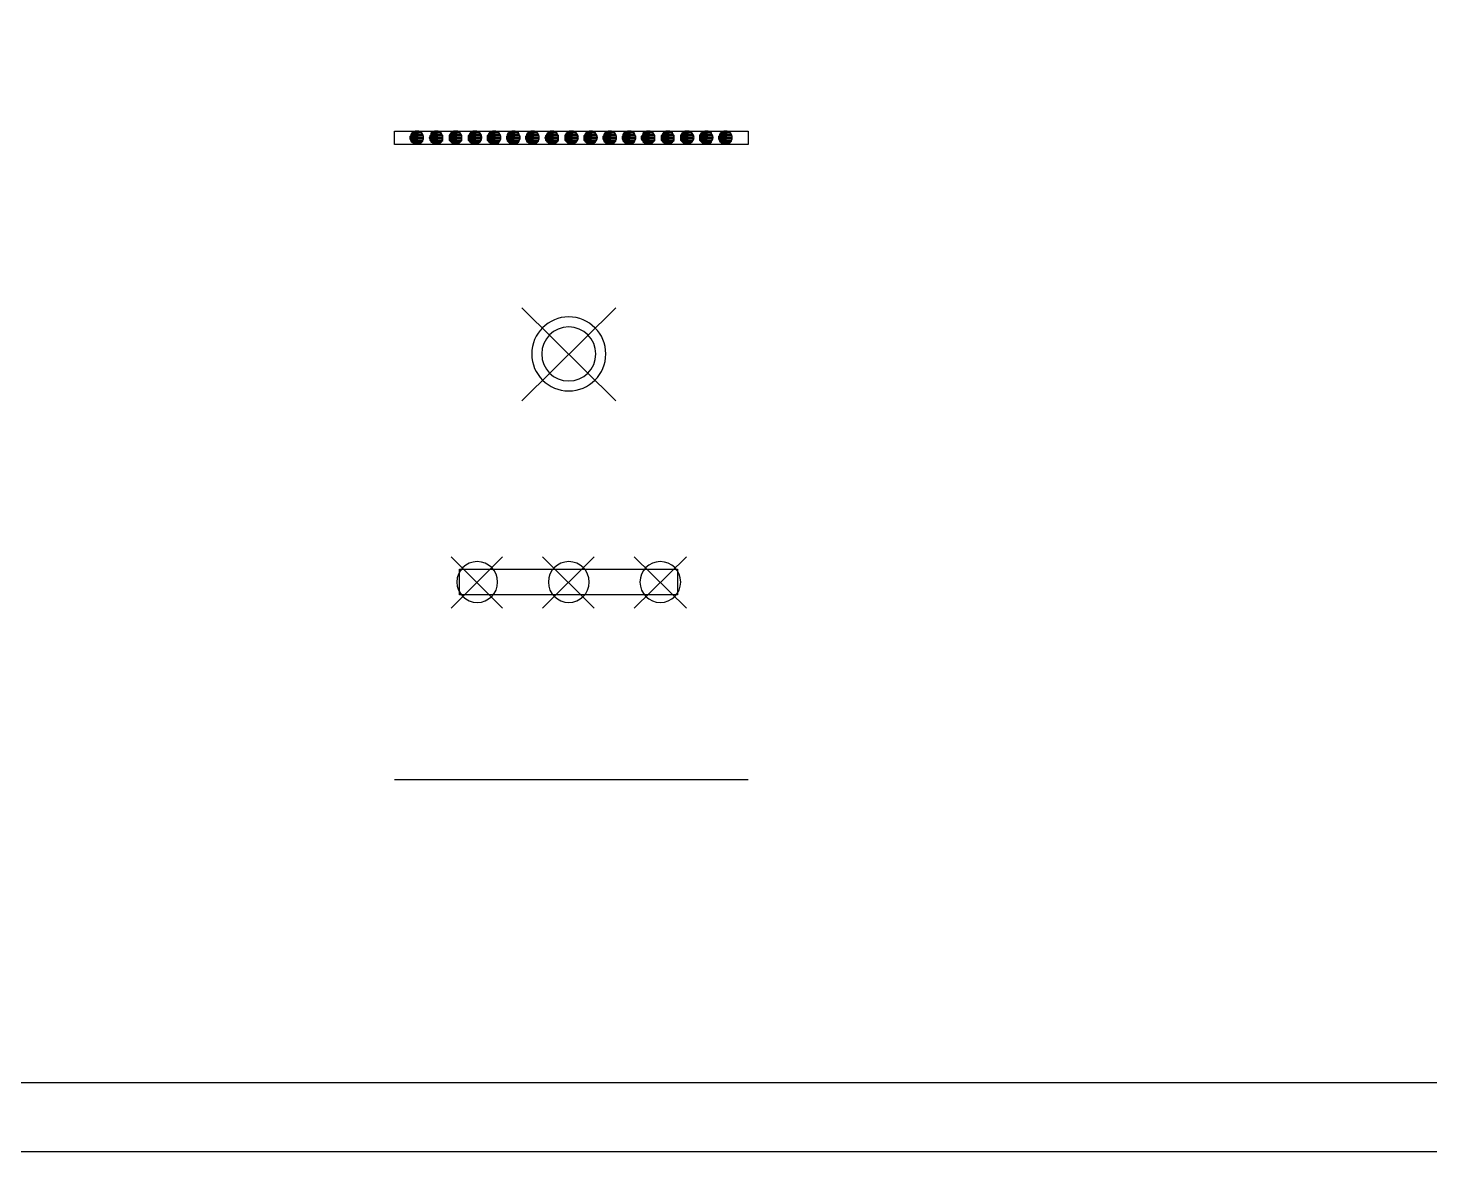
# Model space of a CAD drawing. Extents: x -3 to 1587, y 0 to 1122.
# Drawn here: x 266.7 to 536.2, y 0 to 216 of the extents above; entities that cross this region are included whole.
import ezdxf

# ---------------------------------------------------------------- set-up
doc = ezdxf.new("R2010")
doc.units = 0
doc.layers.add('Page_1', color=7, linetype='CONTINUOUS')

msp = doc.modelspace()

# ---------------------------------------------------------------- linework, layer by layer
at = {"layer": 'Page_1', "color": 7}
for points in [[(0, 1122.2367), (1587.2, 1122.2367), (1587.2, -0.0033), (0, -0.0033)], [(55.36, 1108.9567), (1573.92, 1108.9567), (1573.92, 13.2767), (55.36, 13.2767)], [(337.12, 196.1567), (405.12, 196.1567), (405.12, 193.5967), (337.12, 193.5967)], [(349.6, 111.9967), (391.52, 111.9967), (391.52, 107.0367), (349.6, 107.0367)]]:
    msp.add_lwpolyline(points, close=True, dxfattribs=at)
at = {"layer": 'Page_1', "color": 2}
for points in [[(340.32, 195.3567), (342.72, 195.1967), (340.16, 195.1967)], [(342.72, 195.1967), (340.16, 195.1967), (342.72, 194.8767)], [(340.16, 195.1967), (342.72, 194.8767), (340.16, 194.8767)], [(342.72, 194.8767), (340.16, 194.8767), (342.72, 194.7167)], [(340.16, 194.8767), (342.72, 194.7167), (340.16, 194.7167)], [(342.72, 194.7167), (340.16, 194.7167), (342.56, 194.3967)], [(340.16, 194.7167), (342.56, 194.3967), (340.32, 194.3967)], [(340.48, 195.8367), (342.56, 195.5167), (340.32, 195.5167)], [(342.56, 195.5167), (340.32, 195.5167), (342.56, 195.3567)], [(340.32, 195.5167), (342.56, 195.3567), (340.32, 195.3567)], [(342.56, 195.3567), (340.32, 195.3567), (342.72, 195.1967)], [(342.56, 194.3967), (340.32, 194.3967), (342.56, 194.2367)], [(340.32, 194.3967), (342.56, 194.2367), (340.32, 194.2367)], [(342.56, 194.2367), (340.32, 194.2367), (342.4, 194.0767)], [(340.32, 194.2367), (342.4, 194.0767), (340.48, 194.0767)], [(340.64, 195.9967), (342.4, 195.8367), (340.48, 195.8367)], [(342.4, 195.8367), (340.48, 195.8367), (342.56, 195.5167)], [(340.96, 195.9967), (342.24, 195.9967), (340.64, 195.9967)], [(342.24, 195.9967), (340.64, 195.9967), (342.4, 195.8367)], [(341.12, 196.1567), (342.08, 195.9967), (340.96, 195.9967)], [(342.08, 195.9967), (340.96, 195.9967), (342.24, 195.9967)], [(341.28, 196.1567), (341.76, 196.1567), (341.12, 196.1567)], [(341.76, 196.1567), (341.12, 196.1567), (342.08, 195.9967)], [(341.6, 196.1567), (341.28, 196.1567), (341.76, 196.1567)], [(344, 195.1967), (346.4, 194.8767), (343.84, 194.8767)], [(346.4, 194.8767), (343.84, 194.8767), (346.4, 194.7167)], [(343.84, 194.8767), (346.4, 194.7167), (344, 194.7167)], [(344.16, 195.5167), (346.4, 195.3567), (344, 195.3567)], [(346.4, 195.3567), (344, 195.3567), (346.4, 195.1967)], [(344, 195.3567), (346.4, 195.1967), (344, 195.1967)], [(346.4, 195.1967), (344, 195.1967), (346.4, 194.8767)], [(346.4, 194.7167), (344, 194.7167), (346.4, 194.3967)], [(344, 194.7167), (346.4, 194.3967), (344, 194.3967)], [(346.4, 194.3967), (344, 194.3967), (346.24, 194.2367)], [(344, 194.3967), (346.24, 194.2367), (344.16, 194.2367)], [(344.48, 195.9967), (346.08, 195.8367), (344.16, 195.8367)], [(346.08, 195.8367), (344.16, 195.8367), (346.24, 195.5167)], [(344.16, 195.8367), (346.24, 195.5167), (344.16, 195.5167)], [(346.24, 195.5167), (344.16, 195.5167), (346.4, 195.3567)], [(346.24, 194.2367), (344.16, 194.2367), (346.08, 194.0767)], [(344.16, 194.2367), (346.08, 194.0767), (344.16, 194.0767)], [(344.64, 195.9967), (345.92, 195.9967), (344.48, 195.9967)], [(345.92, 195.9967), (344.48, 195.9967), (346.08, 195.8367)], [(344.8, 196.1567), (345.76, 195.9967), (344.64, 195.9967)], [(345.76, 195.9967), (344.64, 195.9967), (345.92, 195.9967)], [(345.12, 196.1567), (345.44, 196.1567), (344.8, 196.1567)], [(345.44, 196.1567), (344.8, 196.1567), (345.76, 195.9967)], [(345.28, 196.1567), (345.12, 196.1567), (345.44, 196.1567)], [(347.84, 195.5167), (350.08, 195.3567), (347.68, 195.3567)], [(350.08, 195.3567), (347.68, 195.3567), (350.08, 195.1967)], [(347.68, 195.3567), (350.08, 195.1967), (347.68, 195.1967)], [(350.08, 195.1967), (347.68, 195.1967), (350.08, 194.8767)], [(347.68, 195.1967), (350.08, 194.8767), (347.68, 194.8767)], [(350.08, 194.8767), (347.68, 194.8767), (350.08, 194.7167)], [(347.68, 194.8767), (350.08, 194.7167), (347.68, 194.7167)], [(350.08, 194.7167), (347.68, 194.7167), (350.08, 194.3967)], [(347.68, 194.7167), (350.08, 194.3967), (347.68, 194.3967)], [(350.08, 194.3967), (347.68, 194.3967), (349.92, 194.2367)], [(347.68, 194.3967), (349.92, 194.2367), (347.84, 194.2367)], [(348, 195.8367), (349.92, 195.5167), (347.84, 195.5167)], [(349.92, 195.5167), (347.84, 195.5167), (350.08, 195.3567)], [(349.92, 194.2367), (347.84, 194.2367), (349.76, 194.0767)], [(347.84, 194.2367), (349.76, 194.0767), (348, 194.0767)], [(348.16, 195.9967), (349.76, 195.8367), (348, 195.8367)], [(349.76, 195.8367), (348, 195.8367), (349.92, 195.5167)], [(348.32, 195.9967), (349.6, 195.9967), (348.16, 195.9967)], [(349.6, 195.9967), (348.16, 195.9967), (349.76, 195.8367)], [(348.48, 196.1567), (349.44, 195.9967), (348.32, 195.9967)], [(349.44, 195.9967), (348.32, 195.9967), (349.6, 195.9967)], [(348.8, 196.1567), (349.28, 196.1567), (348.48, 196.1567)], [(349.28, 196.1567), (348.48, 196.1567), (349.44, 195.9967)], [(348.96, 196.1567), (348.8, 196.1567), (349.28, 196.1567)], [(351.52, 195.5167), (353.76, 195.3567), (351.36, 195.3567)], [(353.76, 195.3567), (351.36, 195.3567), (353.76, 195.1967)], [(351.36, 195.3567), (353.76, 195.1967), (351.36, 195.1967)], [(353.76, 195.1967), (351.36, 195.1967), (353.76, 194.8767)], [(351.36, 195.1967), (353.76, 194.8767), (351.36, 194.8767)], [(353.76, 194.8767), (351.36, 194.8767), (353.76, 194.7167)], [(351.36, 194.8767), (353.76, 194.7167), (351.36, 194.7167)], [(353.76, 194.7167), (351.36, 194.7167), (353.76, 194.3967)], [(351.36, 194.7167), (353.76, 194.3967), (351.36, 194.3967)], [(353.76, 194.3967), (351.36, 194.3967), (353.6, 194.2367)], [(351.36, 194.3967), (353.6, 194.2367), (351.52, 194.2367)], [(351.68, 195.8367), (353.6, 195.5167), (351.52, 195.5167)], [(353.6, 195.5167), (351.52, 195.5167), (353.76, 195.3567)], [(353.6, 194.2367), (351.52, 194.2367), (353.44, 194.0767)], [(351.52, 194.2367), (353.44, 194.0767), (351.68, 194.0767)], [(351.84, 195.9967), (353.44, 195.8367), (351.68, 195.8367)], [(353.44, 195.8367), (351.68, 195.8367), (353.6, 195.5167)], [(352, 195.9967), (353.28, 195.9967), (351.84, 195.9967)], [(353.28, 195.9967), (351.84, 195.9967), (353.44, 195.8367)], [(352.16, 196.1567), (353.12, 195.9967), (352, 195.9967)], [(353.12, 195.9967), (352, 195.9967), (353.28, 195.9967)], [(352.48, 196.1567), (352.96, 196.1567), (352.16, 196.1567)], [(352.96, 196.1567), (352.16, 196.1567), (353.12, 195.9967)], [(352.64, 196.1567), (352.48, 196.1567), (352.96, 196.1567)], [(355.2, 195.5167), (357.44, 195.3567), (355.04, 195.3567)], [(357.44, 195.3567), (355.04, 195.3567), (357.6, 195.1967)], [(355.04, 195.3567), (357.6, 195.1967), (355.04, 195.1967)], [(357.6, 195.1967), (355.04, 195.1967), (357.6, 194.8767)], [(355.04, 195.1967), (357.6, 194.8767), (355.04, 194.8767)], [(357.6, 194.8767), (355.04, 194.8767), (357.6, 194.7167)], [(355.04, 194.8767), (357.6, 194.7167), (355.04, 194.7167)], [(357.6, 194.7167), (355.04, 194.7167), (357.44, 194.3967)], [(355.04, 194.7167), (357.44, 194.3967), (355.04, 194.3967)], [(357.44, 194.3967), (355.04, 194.3967), (357.28, 194.2367)], [(355.04, 194.3967), (357.28, 194.2367), (355.2, 194.2367)], [(355.36, 195.8367), (357.28, 195.5167), (355.2, 195.5167)], [(357.28, 195.5167), (355.2, 195.5167), (357.44, 195.3567)], [(357.28, 194.2367), (355.2, 194.2367), (357.28, 194.0767)], [(355.2, 194.2367), (357.28, 194.0767), (355.36, 194.0767)], [(355.52, 195.9967), (357.28, 195.8367), (355.36, 195.8367)], [(357.28, 195.8367), (355.36, 195.8367), (357.28, 195.5167)], [(355.68, 195.9967), (357.12, 195.9967), (355.52, 195.9967)], [(357.12, 195.9967), (355.52, 195.9967), (357.28, 195.8367)], [(356, 196.1567), (356.8, 195.9967), (355.68, 195.9967)], [(356.8, 195.9967), (355.68, 195.9967), (357.12, 195.9967)], [(356.16, 196.1567), (356.64, 196.1567), (356, 196.1567)], [(356.64, 196.1567), (356, 196.1567), (356.8, 195.9967)], [(356.48, 196.1567), (356.16, 196.1567), (356.64, 196.1567)], [(358.88, 195.3567), (361.28, 195.1967), (358.72, 195.1967)], [(361.28, 195.1967), (358.72, 195.1967), (361.28, 194.8767)], [(358.72, 195.1967), (361.28, 194.8767), (358.72, 194.8767)], [(361.28, 194.8767), (358.72, 194.8767), (361.28, 194.7167)], [(358.72, 194.8767), (361.28, 194.7167), (358.72, 194.7167)], [(361.28, 194.7167), (358.72, 194.7167), (361.12, 194.3967)], [(358.72, 194.7167), (361.12, 194.3967), (358.88, 194.3967)], [(359.04, 195.8367), (361.12, 195.5167), (358.88, 195.5167)], [(361.12, 195.5167), (358.88, 195.5167), (361.12, 195.3567)], [(358.88, 195.5167), (361.12, 195.3567), (358.88, 195.3567)], [(361.12, 195.3567), (358.88, 195.3567), (361.28, 195.1967)], [(361.12, 194.3967), (358.88, 194.3967), (361.12, 194.2367)], [(358.88, 194.3967), (361.12, 194.2367), (358.88, 194.2367)], [(361.12, 194.2367), (358.88, 194.2367), (360.96, 194.0767)], [(358.88, 194.2367), (360.96, 194.0767), (359.04, 194.0767)], [(359.2, 195.9967), (360.96, 195.8367), (359.04, 195.8367)], [(360.96, 195.8367), (359.04, 195.8367), (361.12, 195.5167)], [(359.36, 195.9967), (360.8, 195.9967), (359.2, 195.9967)], [(360.8, 195.9967), (359.2, 195.9967), (360.96, 195.8367)], [(359.68, 196.1567), (360.48, 195.9967), (359.36, 195.9967)], [(360.48, 195.9967), (359.36, 195.9967), (360.8, 195.9967)], [(359.84, 196.1567), (360.32, 196.1567), (359.68, 196.1567)], [(360.32, 196.1567), (359.68, 196.1567), (360.48, 195.9967)], [(360.16, 196.1567), (359.84, 196.1567), (360.32, 196.1567)], [(362.56, 195.3567), (364.96, 195.1967), (362.4, 195.1967)], [(364.96, 195.1967), (362.4, 195.1967), (364.96, 194.8767)], [(362.4, 195.1967), (364.96, 194.8767), (362.4, 194.8767)], [(364.96, 194.8767), (362.4, 194.8767), (364.96, 194.7167)], [(362.4, 194.8767), (364.96, 194.7167), (362.4, 194.7167)], [(364.96, 194.7167), (362.4, 194.7167), (364.8, 194.3967)], [(362.4, 194.7167), (364.8, 194.3967), (362.56, 194.3967)], [(362.72, 195.8367), (364.8, 195.5167), (362.56, 195.5167)], [(364.8, 195.5167), (362.56, 195.5167), (364.8, 195.3567)], [(362.56, 195.5167), (364.8, 195.3567), (362.56, 195.3567)], [(364.8, 195.3567), (362.56, 195.3567), (364.96, 195.1967)], [(364.8, 194.3967), (362.56, 194.3967), (364.8, 194.2367)], [(362.56, 194.3967), (364.8, 194.2367), (362.56, 194.2367)], [(364.8, 194.2367), (362.56, 194.2367), (364.64, 194.0767)], [(362.56, 194.2367), (364.64, 194.0767), (362.72, 194.0767)], [(362.88, 195.9967), (364.64, 195.8367), (362.72, 195.8367)], [(364.64, 195.8367), (362.72, 195.8367), (364.8, 195.5167)], [(363.2, 195.9967), (364.48, 195.9967), (362.88, 195.9967)], [(364.48, 195.9967), (362.88, 195.9967), (364.64, 195.8367)], [(363.36, 196.1567), (364.32, 195.9967), (363.2, 195.9967)], [(364.32, 195.9967), (363.2, 195.9967), (364.48, 195.9967)], [(363.52, 196.1567), (364, 196.1567), (363.36, 196.1567)], [(364, 196.1567), (363.36, 196.1567), (364.32, 195.9967)], [(363.84, 196.1567), (363.52, 196.1567), (364, 196.1567)], [(366.24, 195.1967), (368.64, 194.8767), (366.08, 194.8767)], [(368.64, 194.8767), (366.08, 194.8767), (368.64, 194.7167)], [(366.08, 194.8767), (368.64, 194.7167), (366.24, 194.7167)], [(366.4, 195.5167), (368.64, 195.3567), (366.24, 195.3567)], [(368.64, 195.3567), (366.24, 195.3567), (368.64, 195.1967)], [(366.24, 195.3567), (368.64, 195.1967), (366.24, 195.1967)], [(368.64, 195.1967), (366.24, 195.1967), (368.64, 194.8767)], [(368.64, 194.7167), (366.24, 194.7167), (368.64, 194.3967)], [(366.24, 194.7167), (368.64, 194.3967), (366.24, 194.3967)], [(368.64, 194.3967), (366.24, 194.3967), (368.48, 194.2367)], [(366.24, 194.3967), (368.48, 194.2367), (366.4, 194.2367)], [(366.56, 195.8367), (368.48, 195.5167), (366.4, 195.5167)], [(368.48, 195.5167), (366.4, 195.5167), (368.64, 195.3567)], [(368.48, 194.2367), (366.4, 194.2367), (368.32, 194.0767)], [(366.4, 194.2367), (368.32, 194.0767), (366.56, 194.0767)], [(366.72, 195.9967), (368.32, 195.8367), (366.56, 195.8367)], [(368.32, 195.8367), (366.56, 195.8367), (368.48, 195.5167)], [(366.88, 195.9967), (368.16, 195.9967), (366.72, 195.9967)], [(368.16, 195.9967), (366.72, 195.9967), (368.32, 195.8367)], [(367.04, 196.1567), (368, 195.9967), (366.88, 195.9967)], [(368, 195.9967), (366.88, 195.9967), (368.16, 195.9967)], [(367.36, 196.1567), (367.68, 196.1567), (367.04, 196.1567)], [(367.68, 196.1567), (367.04, 196.1567), (368, 195.9967)], [(367.52, 196.1567), (367.36, 196.1567), (367.68, 196.1567)], [(370.08, 195.5167), (372.32, 195.3567), (369.92, 195.3567)], [(372.32, 195.3567), (369.92, 195.3567), (372.32, 195.1967)], [(369.92, 195.3567), (372.32, 195.1967), (369.92, 195.1967)], [(372.32, 195.1967), (369.92, 195.1967), (372.32, 194.8767)], [(369.92, 195.1967), (372.32, 194.8767), (369.92, 194.8767)], [(372.32, 194.8767), (369.92, 194.8767), (372.32, 194.7167)], [(369.92, 194.8767), (372.32, 194.7167), (369.92, 194.7167)], [(372.32, 194.7167), (369.92, 194.7167), (372.32, 194.3967)], [(369.92, 194.7167), (372.32, 194.3967), (369.92, 194.3967)], [(372.32, 194.3967), (369.92, 194.3967), (372.16, 194.2367)], [(369.92, 194.3967), (372.16, 194.2367), (370.08, 194.2367)], [(370.24, 195.8367), (372.16, 195.5167), (370.08, 195.5167)], [(372.16, 195.5167), (370.08, 195.5167), (372.32, 195.3567)], [(372.16, 194.2367), (370.08, 194.2367), (372, 194.0767)], [(370.08, 194.2367), (372, 194.0767), (370.24, 194.0767)], [(370.4, 195.9967), (372, 195.8367), (370.24, 195.8367)], [(372, 195.8367), (370.24, 195.8367), (372.16, 195.5167)], [(370.56, 195.9967), (371.84, 195.9967), (370.4, 195.9967)], [(371.84, 195.9967), (370.4, 195.9967), (372, 195.8367)], [(370.72, 196.1567), (371.68, 195.9967), (370.56, 195.9967)], [(371.68, 195.9967), (370.56, 195.9967), (371.84, 195.9967)], [(371.04, 196.1567), (371.52, 196.1567), (370.72, 196.1567)], [(371.52, 196.1567), (370.72, 196.1567), (371.68, 195.9967)], [(371.2, 196.1567), (371.04, 196.1567), (371.52, 196.1567)], [(373.76, 195.5167), (376, 195.3567), (373.6, 195.3567)], [(376, 195.3567), (373.6, 195.3567), (376, 195.1967)], [(373.6, 195.3567), (376, 195.1967), (373.6, 195.1967)], [(376, 195.1967), (373.6, 195.1967), (376.16, 194.8767)], [(373.6, 195.1967), (376.16, 194.8767), (373.6, 194.8767)], [(376.16, 194.8767), (373.6, 194.8767), (376, 194.7167)], [(373.6, 194.8767), (376, 194.7167), (373.6, 194.7167)], [(376, 194.7167), (373.6, 194.7167), (376, 194.3967)], [(373.6, 194.7167), (376, 194.3967), (373.6, 194.3967)], [(376, 194.3967), (373.6, 194.3967), (375.84, 194.2367)], [(373.6, 194.3967), (375.84, 194.2367), (373.76, 194.2367)], [(373.92, 195.8367), (375.84, 195.5167), (373.76, 195.5167)], [(375.84, 195.5167), (373.76, 195.5167), (376, 195.3567)], [(375.84, 194.2367), (373.76, 194.2367), (375.68, 194.0767)], [(373.76, 194.2367), (375.68, 194.0767), (373.92, 194.0767)], [(374.08, 195.9967), (375.68, 195.8367), (373.92, 195.8367)], [(375.68, 195.8367), (373.92, 195.8367), (375.84, 195.5167)], [(374.24, 195.9967), (375.52, 195.9967), (374.08, 195.9967)], [(375.52, 195.9967), (374.08, 195.9967), (375.68, 195.8367)], [(374.56, 196.1567), (375.36, 195.9967), (374.24, 195.9967)], [(375.36, 195.9967), (374.24, 195.9967), (375.52, 195.9967)], [(374.72, 196.1567), (375.2, 196.1567), (374.56, 196.1567)], [(375.2, 196.1567), (374.56, 196.1567), (375.36, 195.9967)], [(374.88, 196.1567), (374.72, 196.1567), (375.2, 196.1567)], [(377.44, 195.3567), (379.84, 195.1967), (377.28, 195.1967)], [(379.84, 195.1967), (377.28, 195.1967), (379.84, 194.8767)], [(377.28, 195.1967), (379.84, 194.8767), (377.28, 194.8767)], [(379.84, 194.8767), (377.28, 194.8767), (379.84, 194.7167)], [(377.28, 194.8767), (379.84, 194.7167), (377.28, 194.7167)], [(379.84, 194.7167), (377.28, 194.7167), (379.68, 194.3967)], [(377.28, 194.7167), (379.68, 194.3967), (377.44, 194.3967)], [(377.6, 195.8367), (379.68, 195.5167), (377.44, 195.5167)], [(379.68, 195.5167), (377.44, 195.5167), (379.68, 195.3567)], [(377.44, 195.5167), (379.68, 195.3567), (377.44, 195.3567)], [(379.68, 195.3567), (377.44, 195.3567), (379.84, 195.1967)], [(379.68, 194.3967), (377.44, 194.3967), (379.68, 194.2367)], [(377.44, 194.3967), (379.68, 194.2367), (377.44, 194.2367)], [(379.68, 194.2367), (377.44, 194.2367), (379.52, 194.0767)], [(377.44, 194.2367), (379.52, 194.0767), (377.6, 194.0767)], [(377.76, 195.9967), (379.52, 195.8367), (377.6, 195.8367)], [(379.52, 195.8367), (377.6, 195.8367), (379.68, 195.5167)], [(377.92, 195.9967), (379.36, 195.9967), (377.76, 195.9967)], [(379.36, 195.9967), (377.76, 195.9967), (379.52, 195.8367)], [(378.24, 196.1567), (379.04, 195.9967), (377.92, 195.9967)], [(379.04, 195.9967), (377.92, 195.9967), (379.36, 195.9967)], [(378.4, 196.1567), (378.88, 196.1567), (378.24, 196.1567)], [(378.88, 196.1567), (378.24, 196.1567), (379.04, 195.9967)], [(378.72, 196.1567), (378.4, 196.1567), (378.88, 196.1567)], [(381.12, 195.3567), (383.52, 195.1967), (380.96, 195.1967)], [(383.52, 195.1967), (380.96, 195.1967), (383.52, 194.8767)], [(380.96, 195.1967), (383.52, 194.8767), (380.96, 194.8767)], [(383.52, 194.8767), (380.96, 194.8767), (383.52, 194.7167)], [(380.96, 194.8767), (383.52, 194.7167), (380.96, 194.7167)], [(383.52, 194.7167), (380.96, 194.7167), (383.36, 194.3967)], [(380.96, 194.7167), (383.36, 194.3967), (381.12, 194.3967)], [(381.28, 195.8367), (383.36, 195.5167), (381.12, 195.5167)], [(383.36, 195.5167), (381.12, 195.5167), (383.36, 195.3567)], [(381.12, 195.5167), (383.36, 195.3567), (381.12, 195.3567)], [(383.36, 195.3567), (381.12, 195.3567), (383.52, 195.1967)], [(383.36, 194.3967), (381.12, 194.3967), (383.36, 194.2367)], [(381.12, 194.3967), (383.36, 194.2367), (381.12, 194.2367)], [(383.36, 194.2367), (381.12, 194.2367), (383.2, 194.0767)], [(381.12, 194.2367), (383.2, 194.0767), (381.28, 194.0767)], [(381.44, 195.9967), (383.2, 195.8367), (381.28, 195.8367)], [(383.2, 195.8367), (381.28, 195.8367), (383.36, 195.5167)], [(381.76, 195.9967), (383.04, 195.9967), (381.44, 195.9967)], [(383.04, 195.9967), (381.44, 195.9967), (383.2, 195.8367)], [(381.92, 196.1567), (382.88, 195.9967), (381.76, 195.9967)], [(382.88, 195.9967), (381.76, 195.9967), (383.04, 195.9967)], [(382.08, 196.1567), (382.56, 196.1567), (381.92, 196.1567)], [(382.56, 196.1567), (381.92, 196.1567), (382.88, 195.9967)], [(382.4, 196.1567), (382.08, 196.1567), (382.56, 196.1567)], [(384.8, 195.3567), (387.2, 195.1967), (384.64, 195.1967)], [(387.2, 195.1967), (384.64, 195.1967), (387.2, 194.8767)], [(384.64, 195.1967), (387.2, 194.8767), (384.64, 194.8767)], [(387.2, 194.8767), (384.64, 194.8767), (387.2, 194.7167)], [(384.64, 194.8767), (387.2, 194.7167), (384.64, 194.7167)], [(387.2, 194.7167), (384.64, 194.7167), (387.2, 194.3967)], [(384.64, 194.7167), (387.2, 194.3967), (384.8, 194.3967)], [(384.96, 195.5167), (387.2, 195.3567), (384.8, 195.3567)], [(387.2, 195.3567), (384.8, 195.3567), (387.2, 195.1967)], [(387.2, 194.3967), (384.8, 194.3967), (387.04, 194.2367)], [(384.8, 194.3967), (387.04, 194.2367), (384.96, 194.2367)], [(385.12, 195.9967), (386.88, 195.8367), (384.96, 195.8367)], [(386.88, 195.8367), (384.96, 195.8367), (387.04, 195.5167)], [(384.96, 195.8367), (387.04, 195.5167), (384.96, 195.5167)], [(387.04, 195.5167), (384.96, 195.5167), (387.2, 195.3567)], [(387.04, 194.2367), (384.96, 194.2367), (386.88, 194.0767)], [(384.96, 194.2367), (386.88, 194.0767), (384.96, 194.0767)], [(385.44, 195.9967), (386.72, 195.9967), (385.12, 195.9967)], [(386.72, 195.9967), (385.12, 195.9967), (386.88, 195.8367)], [(385.6, 196.1567), (386.56, 195.9967), (385.44, 195.9967)], [(386.56, 195.9967), (385.44, 195.9967), (386.72, 195.9967)], [(385.92, 196.1567), (386.24, 196.1567), (385.6, 196.1567)], [(386.24, 196.1567), (385.6, 196.1567), (386.56, 195.9967)], [(386.08, 196.1567), (385.92, 196.1567), (386.24, 196.1567)], [(388.64, 195.5167), (390.88, 195.3567), (388.48, 195.3567)], [(390.88, 195.3567), (388.48, 195.3567), (390.88, 195.1967)], [(388.48, 195.3567), (390.88, 195.1967), (388.48, 195.1967)], [(390.88, 195.1967), (388.48, 195.1967), (390.88, 194.8767)], [(388.48, 195.1967), (390.88, 194.8767), (388.48, 194.8767)], [(390.88, 194.8767), (388.48, 194.8767), (390.88, 194.7167)], [(388.48, 194.8767), (390.88, 194.7167), (388.48, 194.7167)], [(390.88, 194.7167), (388.48, 194.7167), (390.88, 194.3967)], [(388.48, 194.7167), (390.88, 194.3967), (388.48, 194.3967)], [(390.88, 194.3967), (388.48, 194.3967), (390.72, 194.2367)], [(388.48, 194.3967), (390.72, 194.2367), (388.64, 194.2367)], [(388.8, 195.8367), (390.72, 195.5167), (388.64, 195.5167)], [(390.72, 195.5167), (388.64, 195.5167), (390.88, 195.3567)], [(390.72, 194.2367), (388.64, 194.2367), (390.56, 194.0767)], [(388.64, 194.2367), (390.56, 194.0767), (388.8, 194.0767)], [(388.96, 195.9967), (390.56, 195.8367), (388.8, 195.8367)], [(390.56, 195.8367), (388.8, 195.8367), (390.72, 195.5167)], [(389.12, 195.9967), (390.4, 195.9967), (388.96, 195.9967)], [(390.4, 195.9967), (388.96, 195.9967), (390.56, 195.8367)], [(389.28, 196.1567), (390.24, 195.9967), (389.12, 195.9967)], [(390.24, 195.9967), (389.12, 195.9967), (390.4, 195.9967)], [(389.6, 196.1567), (390.08, 196.1567), (389.28, 196.1567)], [(390.08, 196.1567), (389.28, 196.1567), (390.24, 195.9967)], [(389.76, 196.1567), (389.6, 196.1567), (390.08, 196.1567)], [(392.32, 195.5167), (394.56, 195.3567), (392.16, 195.3567)], [(394.56, 195.3567), (392.16, 195.3567), (394.56, 195.1967)], [(392.16, 195.3567), (394.56, 195.1967), (392.16, 195.1967)], [(394.56, 195.1967), (392.16, 195.1967), (394.56, 194.8767)], [(392.16, 195.1967), (394.56, 194.8767), (392.16, 194.8767)], [(394.56, 194.8767), (392.16, 194.8767), (394.56, 194.7167)], [(392.16, 194.8767), (394.56, 194.7167), (392.16, 194.7167)], [(394.56, 194.7167), (392.16, 194.7167), (394.56, 194.3967)], [(392.16, 194.7167), (394.56, 194.3967), (392.16, 194.3967)], [(394.56, 194.3967), (392.16, 194.3967), (394.4, 194.2367)], [(392.16, 194.3967), (394.4, 194.2367), (392.32, 194.2367)], [(392.48, 195.8367), (394.4, 195.5167), (392.32, 195.5167)], [(394.4, 195.5167), (392.32, 195.5167), (394.56, 195.3567)], [(394.4, 194.2367), (392.32, 194.2367), (394.24, 194.0767)], [(392.32, 194.2367), (394.24, 194.0767), (392.48, 194.0767)], [(392.64, 195.9967), (394.24, 195.8367), (392.48, 195.8367)], [(394.24, 195.8367), (392.48, 195.8367), (394.4, 195.5167)], [(392.8, 195.9967), (394.08, 195.9967), (392.64, 195.9967)], [(394.08, 195.9967), (392.64, 195.9967), (394.24, 195.8367)], [(392.96, 196.1567), (393.92, 195.9967), (392.8, 195.9967)], [(393.92, 195.9967), (392.8, 195.9967), (394.08, 195.9967)], [(393.28, 196.1567), (393.76, 196.1567), (392.96, 196.1567)], [(393.76, 196.1567), (392.96, 196.1567), (393.92, 195.9967)], [(393.44, 196.1567), (393.28, 196.1567), (393.76, 196.1567)], [(396, 195.5167), (398.24, 195.3567), (395.84, 195.3567)], [(398.24, 195.3567), (395.84, 195.3567), (398.24, 195.1967)], [(395.84, 195.3567), (398.24, 195.1967), (395.84, 195.1967)], [(398.24, 195.1967), (395.84, 195.1967), (398.4, 194.8767)], [(395.84, 195.1967), (398.4, 194.8767), (395.84, 194.8767)], [(398.4, 194.8767), (395.84, 194.8767), (398.24, 194.7167)], [(395.84, 194.8767), (398.24, 194.7167), (395.84, 194.7167)], [(398.24, 194.7167), (395.84, 194.7167), (398.24, 194.3967)], [(395.84, 194.7167), (398.24, 194.3967), (395.84, 194.3967)], [(398.24, 194.3967), (395.84, 194.3967), (398.08, 194.2367)], [(395.84, 194.3967), (398.08, 194.2367), (396, 194.2367)], [(396.16, 195.8367), (398.08, 195.5167), (396, 195.5167)], [(398.08, 195.5167), (396, 195.5167), (398.24, 195.3567)], [(398.08, 194.2367), (396, 194.2367), (398.08, 194.0767)], [(396, 194.2367), (398.08, 194.0767), (396.16, 194.0767)], [(396.32, 195.9967), (398.08, 195.8367), (396.16, 195.8367)], [(398.08, 195.8367), (396.16, 195.8367), (398.08, 195.5167)], [(396.48, 195.9967), (397.92, 195.9967), (396.32, 195.9967)], [(397.92, 195.9967), (396.32, 195.9967), (398.08, 195.8367)], [(396.8, 196.1567), (397.6, 195.9967), (396.48, 195.9967)], [(397.6, 195.9967), (396.48, 195.9967), (397.92, 195.9967)], [(396.96, 196.1567), (397.44, 196.1567), (396.8, 196.1567)], [(397.44, 196.1567), (396.8, 196.1567), (397.6, 195.9967)], [(397.12, 196.1567), (396.96, 196.1567), (397.44, 196.1567)], [(399.68, 195.3567), (402.08, 195.1967), (399.52, 195.1967)], [(402.08, 195.1967), (399.52, 195.1967), (402.08, 194.8767)], [(399.52, 195.1967), (402.08, 194.8767), (399.52, 194.8767)], [(402.08, 194.8767), (399.52, 194.8767), (402.08, 194.7167)], [(399.52, 194.8767), (402.08, 194.7167), (399.52, 194.7167)], [(402.08, 194.7167), (399.52, 194.7167), (401.92, 194.3967)], [(399.52, 194.7167), (401.92, 194.3967), (399.68, 194.3967)], [(399.84, 195.8367), (401.92, 195.5167), (399.68, 195.5167)], [(401.92, 195.5167), (399.68, 195.5167), (401.92, 195.3567)], [(399.68, 195.5167), (401.92, 195.3567), (399.68, 195.3567)], [(401.92, 195.3567), (399.68, 195.3567), (402.08, 195.1967)], [(401.92, 194.3967), (399.68, 194.3967), (401.92, 194.2367)], [(399.68, 194.3967), (401.92, 194.2367), (399.68, 194.2367)], [(401.92, 194.2367), (399.68, 194.2367), (401.76, 194.0767)], [(399.68, 194.2367), (401.76, 194.0767), (399.84, 194.0767)], [(400, 195.9967), (401.76, 195.8367), (399.84, 195.8367)], [(401.76, 195.8367), (399.84, 195.8367), (401.92, 195.5167)], [(400.16, 195.9967), (401.6, 195.9967), (400, 195.9967)], [(401.6, 195.9967), (400, 195.9967), (401.76, 195.8367)], [(400.48, 196.1567), (401.28, 195.9967), (400.16, 195.9967)], [(401.28, 195.9967), (400.16, 195.9967), (401.6, 195.9967)], [(400.64, 196.1567), (401.12, 196.1567), (400.48, 196.1567)], [(401.12, 196.1567), (400.48, 196.1567), (401.28, 195.9967)], [(400.96, 196.1567), (400.64, 196.1567), (401.12, 196.1567)], [(342.4, 194.0767), (340.48, 194.0767), (342.24, 193.9167)], [(340.48, 194.0767), (342.24, 193.9167), (340.64, 193.9167)], [(342.24, 193.9167), (340.64, 193.9167), (342.08, 193.7567)], [(340.64, 193.9167), (342.08, 193.7567), (340.96, 193.7567)], [(342.08, 193.7567), (340.96, 193.7567), (341.76, 193.7567)], [(340.96, 193.7567), (341.76, 193.7567), (341.12, 193.7567)], [(341.76, 193.7567), (341.12, 193.7567), (341.6, 193.7567)], [(341.12, 193.7567), (341.6, 193.7567), (341.28, 193.7567)], [(346.08, 194.0767), (344.16, 194.0767), (345.92, 193.9167)], [(344.16, 194.0767), (345.92, 193.9167), (344.48, 193.9167)], [(345.92, 193.9167), (344.48, 193.9167), (345.76, 193.7567)], [(344.48, 193.9167), (345.76, 193.7567), (344.64, 193.7567)], [(345.76, 193.7567), (344.64, 193.7567), (345.44, 193.7567)], [(344.64, 193.7567), (345.44, 193.7567), (344.8, 193.7567)], [(345.44, 193.7567), (344.8, 193.7567), (345.28, 193.7567)], [(344.8, 193.7567), (345.28, 193.7567), (345.12, 193.7567)], [(349.76, 194.0767), (348, 194.0767), (349.6, 193.9167)], [(348, 194.0767), (349.6, 193.9167), (348.16, 193.9167)], [(349.6, 193.9167), (348.16, 193.9167), (349.44, 193.7567)], [(348.16, 193.9167), (349.44, 193.7567), (348.32, 193.7567)], [(349.44, 193.7567), (348.32, 193.7567), (349.28, 193.7567)], [(348.32, 193.7567), (349.28, 193.7567), (348.48, 193.7567)], [(349.28, 193.7567), (348.48, 193.7567), (348.96, 193.7567)], [(348.48, 193.7567), (348.96, 193.7567), (348.8, 193.7567)], [(353.44, 194.0767), (351.68, 194.0767), (353.28, 193.9167)], [(351.68, 194.0767), (353.28, 193.9167), (351.84, 193.9167)], [(353.28, 193.9167), (351.84, 193.9167), (353.12, 193.7567)], [(351.84, 193.9167), (353.12, 193.7567), (352, 193.7567)], [(353.12, 193.7567), (352, 193.7567), (352.96, 193.7567)], [(352, 193.7567), (352.96, 193.7567), (352.16, 193.7567)], [(352.96, 193.7567), (352.16, 193.7567), (352.64, 193.7567)], [(352.16, 193.7567), (352.64, 193.7567), (352.48, 193.7567)], [(357.28, 194.0767), (355.36, 194.0767), (357.12, 193.9167)], [(355.36, 194.0767), (357.12, 193.9167), (355.52, 193.9167)], [(357.12, 193.9167), (355.52, 193.9167), (356.8, 193.7567)], [(355.52, 193.9167), (356.8, 193.7567), (355.68, 193.7567)], [(356.8, 193.7567), (355.68, 193.7567), (356.64, 193.7567)], [(355.68, 193.7567), (356.64, 193.7567), (356, 193.7567)], [(356.64, 193.7567), (356, 193.7567), (356.48, 193.7567)], [(356, 193.7567), (356.48, 193.7567), (356.16, 193.7567)], [(360.96, 194.0767), (359.04, 194.0767), (360.8, 193.9167)], [(359.04, 194.0767), (360.8, 193.9167), (359.2, 193.9167)], [(360.8, 193.9167), (359.2, 193.9167), (360.48, 193.7567)], [(359.2, 193.9167), (360.48, 193.7567), (359.36, 193.7567)], [(360.48, 193.7567), (359.36, 193.7567), (360.32, 193.7567)], [(359.36, 193.7567), (360.32, 193.7567), (359.68, 193.7567)], [(360.32, 193.7567), (359.68, 193.7567), (360.16, 193.7567)], [(359.68, 193.7567), (360.16, 193.7567), (359.84, 193.7567)], [(364.64, 194.0767), (362.72, 194.0767), (364.48, 193.9167)], [(362.72, 194.0767), (364.48, 193.9167), (362.88, 193.9167)], [(364.48, 193.9167), (362.88, 193.9167), (364.32, 193.7567)], [(362.88, 193.9167), (364.32, 193.7567), (363.2, 193.7567)], [(364.32, 193.7567), (363.2, 193.7567), (364, 193.7567)], [(363.2, 193.7567), (364, 193.7567), (363.36, 193.7567)], [(364, 193.7567), (363.36, 193.7567), (363.84, 193.7567)], [(363.36, 193.7567), (363.84, 193.7567), (363.52, 193.7567)], [(368.32, 194.0767), (366.56, 194.0767), (368.16, 193.9167)], [(366.56, 194.0767), (368.16, 193.9167), (366.72, 193.9167)], [(368.16, 193.9167), (366.72, 193.9167), (368, 193.7567)], [(366.72, 193.9167), (368, 193.7567), (366.88, 193.7567)], [(368, 193.7567), (366.88, 193.7567), (367.68, 193.7567)], [(366.88, 193.7567), (367.68, 193.7567), (367.04, 193.7567)], [(367.68, 193.7567), (367.04, 193.7567), (367.52, 193.7567)], [(367.04, 193.7567), (367.52, 193.7567), (367.36, 193.7567)], [(372, 194.0767), (370.24, 194.0767), (371.84, 193.9167)], [(370.24, 194.0767), (371.84, 193.9167), (370.4, 193.9167)], [(371.84, 193.9167), (370.4, 193.9167), (371.68, 193.7567)], [(370.4, 193.9167), (371.68, 193.7567), (370.56, 193.7567)], [(371.68, 193.7567), (370.56, 193.7567), (371.52, 193.7567)], [(370.56, 193.7567), (371.52, 193.7567), (370.72, 193.7567)], [(371.52, 193.7567), (370.72, 193.7567), (371.2, 193.7567)], [(370.72, 193.7567), (371.2, 193.7567), (371.04, 193.7567)], [(375.68, 194.0767), (373.92, 194.0767), (375.52, 193.9167)], [(373.92, 194.0767), (375.52, 193.9167), (374.08, 193.9167)], [(375.52, 193.9167), (374.08, 193.9167), (375.36, 193.7567)], [(374.08, 193.9167), (375.36, 193.7567), (374.24, 193.7567)], [(375.36, 193.7567), (374.24, 193.7567), (375.2, 193.7567)], [(374.24, 193.7567), (375.2, 193.7567), (374.56, 193.7567)], [(375.2, 193.7567), (374.56, 193.7567), (374.88, 193.7567)], [(374.56, 193.7567), (374.88, 193.7567), (374.72, 193.7567)], [(379.52, 194.0767), (377.6, 194.0767), (379.36, 193.9167)], [(377.6, 194.0767), (379.36, 193.9167), (377.76, 193.9167)], [(379.36, 193.9167), (377.76, 193.9167), (379.04, 193.7567)], [(377.76, 193.9167), (379.04, 193.7567), (377.92, 193.7567)], [(379.04, 193.7567), (377.92, 193.7567), (378.88, 193.7567)], [(377.92, 193.7567), (378.88, 193.7567), (378.24, 193.7567)], [(378.88, 193.7567), (378.24, 193.7567), (378.72, 193.7567)], [(378.24, 193.7567), (378.72, 193.7567), (378.4, 193.7567)], [(383.2, 194.0767), (381.28, 194.0767), (383.04, 193.9167)], [(381.28, 194.0767), (383.04, 193.9167), (381.44, 193.9167)], [(383.04, 193.9167), (381.44, 193.9167), (382.88, 193.7567)], [(381.44, 193.9167), (382.88, 193.7567), (381.76, 193.7567)], [(382.88, 193.7567), (381.76, 193.7567), (382.56, 193.7567)], [(381.76, 193.7567), (382.56, 193.7567), (381.92, 193.7567)], [(382.56, 193.7567), (381.92, 193.7567), (382.4, 193.7567)], [(381.92, 193.7567), (382.4, 193.7567), (382.08, 193.7567)], [(386.88, 194.0767), (384.96, 194.0767), (386.72, 193.9167)], [(384.96, 194.0767), (386.72, 193.9167), (385.12, 193.9167)], [(386.72, 193.9167), (385.12, 193.9167), (386.56, 193.7567)], [(385.12, 193.9167), (386.56, 193.7567), (385.44, 193.7567)], [(386.56, 193.7567), (385.44, 193.7567), (386.24, 193.7567)], [(385.44, 193.7567), (386.24, 193.7567), (385.6, 193.7567)], [(386.24, 193.7567), (385.6, 193.7567), (386.08, 193.7567)], [(385.6, 193.7567), (386.08, 193.7567), (385.92, 193.7567)], [(390.56, 194.0767), (388.8, 194.0767), (390.4, 193.9167)], [(388.8, 194.0767), (390.4, 193.9167), (388.96, 193.9167)], [(390.4, 193.9167), (388.96, 193.9167), (390.24, 193.7567)], [(388.96, 193.9167), (390.24, 193.7567), (389.12, 193.7567)], [(390.24, 193.7567), (389.12, 193.7567), (390.08, 193.7567)], [(389.12, 193.7567), (390.08, 193.7567), (389.28, 193.7567)], [(390.08, 193.7567), (389.28, 193.7567), (389.76, 193.7567)], [(389.28, 193.7567), (389.76, 193.7567), (389.6, 193.7567)], [(394.24, 194.0767), (392.48, 194.0767), (394.08, 193.9167)], [(392.48, 194.0767), (394.08, 193.9167), (392.64, 193.9167)], [(394.08, 193.9167), (392.64, 193.9167), (393.92, 193.7567)], [(392.64, 193.9167), (393.92, 193.7567), (392.8, 193.7567)], [(393.92, 193.7567), (392.8, 193.7567), (393.76, 193.7567)], [(392.8, 193.7567), (393.76, 193.7567), (392.96, 193.7567)], [(393.76, 193.7567), (392.96, 193.7567), (393.44, 193.7567)], [(392.96, 193.7567), (393.44, 193.7567), (393.28, 193.7567)], [(398.08, 194.0767), (396.16, 194.0767), (397.92, 193.9167)], [(396.16, 194.0767), (397.92, 193.9167), (396.32, 193.9167)], [(397.92, 193.9167), (396.32, 193.9167), (397.6, 193.7567)], [(396.32, 193.9167), (397.6, 193.7567), (396.48, 193.7567)], [(397.6, 193.7567), (396.48, 193.7567), (397.44, 193.7567)], [(396.48, 193.7567), (397.44, 193.7567), (396.8, 193.7567)], [(397.44, 193.7567), (396.8, 193.7567), (397.12, 193.7567)], [(396.8, 193.7567), (397.12, 193.7567), (396.96, 193.7567)], [(401.76, 194.0767), (399.84, 194.0767), (401.6, 193.9167)], [(399.84, 194.0767), (401.6, 193.9167), (400, 193.9167)], [(401.6, 193.9167), (400, 193.9167), (401.28, 193.7567)], [(400, 193.9167), (401.28, 193.7567), (400.16, 193.7567)], [(401.28, 193.7567), (400.16, 193.7567), (401.12, 193.7567)], [(400.16, 193.7567), (401.12, 193.7567), (400.48, 193.7567)], [(401.12, 193.7567), (400.48, 193.7567), (400.96, 193.7567)], [(400.48, 193.7567), (400.96, 193.7567), (400.64, 193.7567)]]:
    msp.add_lwpolyline(points, close=True, dxfattribs=at)
at = {"layer": 'Page_1', "color": 7}
for points in [[(361.6, 144.3167), (379.68, 162.2367)], [(361.6, 162.2367), (379.68, 144.3167)], [(357.92, 104.4767), (348, 114.3967)], [(357.92, 114.3967), (348, 104.4767)], [(365.6, 104.4767), (375.52, 114.3967)], [(365.6, 114.3967), (375.52, 104.4767)], [(383.2, 104.4767), (393.28, 114.3967)], [(383.2, 114.3967), (393.28, 104.4767)]]:
    msp.add_lwpolyline(points, dxfattribs=at)
at = {"layer": 'Page_1', "color": 3}
msp.add_lwpolyline([(405.12, 71.5167), (337.12, 71.5167)], dxfattribs=at)
at = {"layer": 'Page_1', "color": 7}
for points in [[(341.52, 196.1567), (340.857264, 196.1567), (340.32, 195.619436), (340.32, 194.9567)], [(340.32, 194.9567), (340.32, 194.293964), (340.857264, 193.7567), (341.52, 193.7567)], [(342.72, 194.9567), (342.72, 195.619436), (342.182736, 196.1567), (341.52, 196.1567)], [(341.52, 193.7567), (342.182736, 193.7567), (342.72, 194.293964), (342.72, 194.9567)], [(345.2, 196.1567), (344.537264, 196.1567), (344, 195.619436), (344, 194.9567)], [(344, 194.9567), (344, 194.293964), (344.537264, 193.7567), (345.2, 193.7567)], [(346.4, 194.9567), (346.4, 195.619436), (345.862736, 196.1567), (345.2, 196.1567)], [(345.2, 193.7567), (345.862736, 193.7567), (346.4, 194.293964), (346.4, 194.9567)], [(348.88, 196.1567), (348.217264, 196.1567), (347.68, 195.619436), (347.68, 194.9567)], [(347.68, 194.9567), (347.68, 194.293964), (348.217264, 193.7567), (348.88, 193.7567)], [(350.08, 194.9567), (350.08, 195.619436), (349.542736, 196.1567), (348.88, 196.1567)], [(348.88, 193.7567), (349.542736, 193.7567), (350.08, 194.293964), (350.08, 194.9567)], [(352.72, 196.1567), (352.057264, 196.1567), (351.52, 195.619436), (351.52, 194.9567)], [(351.52, 194.9567), (351.52, 194.293964), (352.057264, 193.7567), (352.72, 193.7567)], [(353.92, 194.9567), (353.92, 195.619436), (353.382736, 196.1567), (352.72, 196.1567)], [(352.72, 193.7567), (353.382736, 193.7567), (353.92, 194.293964), (353.92, 194.9567)], [(356.4, 196.1567), (355.737264, 196.1567), (355.2, 195.619436), (355.2, 194.9567)], [(355.2, 194.9567), (355.2, 194.293964), (355.737264, 193.7567), (356.4, 193.7567)], [(357.6, 194.9567), (357.6, 195.619436), (357.062736, 196.1567), (356.4, 196.1567)], [(356.4, 193.7567), (357.062736, 193.7567), (357.6, 194.293964), (357.6, 194.9567)], [(360.08, 196.1567), (359.417264, 196.1567), (358.88, 195.619436), (358.88, 194.9567)], [(358.88, 194.9567), (358.88, 194.293964), (359.417264, 193.7567), (360.08, 193.7567)], [(361.28, 194.9567), (361.28, 195.619436), (360.742736, 196.1567), (360.08, 196.1567)], [(360.08, 193.7567), (360.742736, 193.7567), (361.28, 194.293964), (361.28, 194.9567)], [(363.76, 196.1567), (363.097264, 196.1567), (362.56, 195.619436), (362.56, 194.9567)], [(362.56, 194.9567), (362.56, 194.293964), (363.097264, 193.7567), (363.76, 193.7567)], [(364.96, 194.9567), (364.96, 195.619436), (364.422736, 196.1567), (363.76, 196.1567)], [(363.76, 193.7567), (364.422736, 193.7567), (364.96, 194.293964), (364.96, 194.9567)], [(367.44, 196.1567), (366.777264, 196.1567), (366.24, 195.619436), (366.24, 194.9567)], [(366.24, 194.9567), (366.24, 194.293964), (366.777264, 193.7567), (367.44, 193.7567)], [(368.64, 194.9567), (368.64, 195.619436), (368.102736, 196.1567), (367.44, 196.1567)], [(367.44, 193.7567), (368.102736, 193.7567), (368.64, 194.293964), (368.64, 194.9567)], [(371.28, 196.1567), (370.617264, 196.1567), (370.08, 195.619436), (370.08, 194.9567)], [(370.08, 194.9567), (370.08, 194.293964), (370.617264, 193.7567), (371.28, 193.7567)], [(372.48, 194.9567), (372.48, 195.619436), (371.942736, 196.1567), (371.28, 196.1567)], [(371.28, 193.7567), (371.942736, 193.7567), (372.48, 194.293964), (372.48, 194.9567)], [(374.96, 196.1567), (374.297264, 196.1567), (373.76, 195.619436), (373.76, 194.9567)], [(373.76, 194.9567), (373.76, 194.293964), (374.297264, 193.7567), (374.96, 193.7567)], [(376.16, 194.9567), (376.16, 195.619436), (375.622736, 196.1567), (374.96, 196.1567)], [(374.96, 193.7567), (375.622736, 193.7567), (376.16, 194.293964), (376.16, 194.9567)], [(378.64, 196.1567), (377.977264, 196.1567), (377.44, 195.619436), (377.44, 194.9567)], [(377.44, 194.9567), (377.44, 194.293964), (377.977264, 193.7567), (378.64, 193.7567)], [(379.84, 194.9567), (379.84, 195.619436), (379.302736, 196.1567), (378.64, 196.1567)], [(378.64, 193.7567), (379.302736, 193.7567), (379.84, 194.293964), (379.84, 194.9567)], [(382.32, 196.1567), (381.657264, 196.1567), (381.12, 195.619436), (381.12, 194.9567)], [(381.12, 194.9567), (381.12, 194.293964), (381.657264, 193.7567), (382.32, 193.7567)], [(383.52, 194.9567), (383.52, 195.619436), (382.982736, 196.1567), (382.32, 196.1567)], [(382.32, 193.7567), (382.982736, 193.7567), (383.52, 194.293964), (383.52, 194.9567)], [(386, 196.1567), (385.337264, 196.1567), (384.8, 195.619436), (384.8, 194.9567)], [(384.8, 194.9567), (384.8, 194.293964), (385.337264, 193.7567), (386, 193.7567)], [(387.2, 194.9567), (387.2, 195.619436), (386.662736, 196.1567), (386, 196.1567)], [(386, 193.7567), (386.662736, 193.7567), (387.2, 194.293964), (387.2, 194.9567)], [(389.68, 196.1567), (389.017264, 196.1567), (388.48, 195.619436), (388.48, 194.9567)], [(388.48, 194.9567), (388.48, 194.293964), (389.017264, 193.7567), (389.68, 193.7567)], [(390.88, 194.9567), (390.88, 195.619436), (390.342736, 196.1567), (389.68, 196.1567)], [(389.68, 193.7567), (390.342736, 193.7567), (390.88, 194.293964), (390.88, 194.9567)], [(393.52, 196.1567), (392.857264, 196.1567), (392.32, 195.619436), (392.32, 194.9567)], [(392.32, 194.9567), (392.32, 194.293964), (392.857264, 193.7567), (393.52, 193.7567)], [(394.72, 194.9567), (394.72, 195.619436), (394.182736, 196.1567), (393.52, 196.1567)], [(393.52, 193.7567), (394.182736, 193.7567), (394.72, 194.293964), (394.72, 194.9567)], [(397.2, 196.1567), (396.537264, 196.1567), (396, 195.619436), (396, 194.9567)], [(396, 194.9567), (396, 194.293964), (396.537264, 193.7567), (397.2, 193.7567)], [(398.4, 194.9567), (398.4, 195.619436), (397.862736, 196.1567), (397.2, 196.1567)], [(397.2, 193.7567), (397.862736, 193.7567), (398.4, 194.293964), (398.4, 194.9567)], [(400.88, 196.1567), (400.217264, 196.1567), (399.68, 195.619436), (399.68, 194.9567)], [(399.68, 194.9567), (399.68, 194.293964), (400.217264, 193.7567), (400.88, 193.7567)], [(402.08, 194.9567), (402.08, 195.619436), (401.542736, 196.1567), (400.88, 196.1567)], [(400.88, 193.7567), (401.542736, 193.7567), (402.08, 194.293964), (402.08, 194.9567)], [(370.64, 160.4767), (366.707728, 160.4767), (363.52, 157.288966), (363.52, 153.3567)], [(377.76, 153.3567), (377.76, 157.288966), (374.572272, 160.4767), (370.64, 160.4767)], [(370.64, 158.5567), (367.768128, 158.5567), (365.44, 156.228585), (365.44, 153.3567)], [(375.84, 153.3567), (375.84, 156.228585), (373.511872, 158.5567), (370.64, 158.5567)], [(363.52, 153.3567), (363.52, 149.424434), (366.707728, 146.2367), (370.64, 146.2367)], [(365.44, 153.3567), (365.44, 150.484815), (367.768128, 148.1567), (370.64, 148.1567)], [(370.64, 146.2367), (374.572272, 146.2367), (377.76, 149.424434), (377.76, 153.3567)], [(370.64, 148.1567), (373.511872, 148.1567), (375.84, 150.484815), (375.84, 153.3567)], [(353.04, 113.4367), (350.87504, 113.4367), (349.12, 111.681662), (349.12, 109.5167)], [(356.96, 109.5167), (356.96, 111.681662), (355.20496, 113.4367), (353.04, 113.4367)], [(370.64, 113.4367), (368.47504, 113.4367), (366.72, 111.681662), (366.72, 109.5167)], [(374.56, 109.5167), (374.56, 111.681662), (372.80496, 113.4367), (370.64, 113.4367)], [(388.24, 113.4367), (386.07504, 113.4367), (384.32, 111.681662), (384.32, 109.5167)], [(392.16, 109.5167), (392.16, 111.681662), (390.40496, 113.4367), (388.24, 113.4367)], [(349.12, 109.5167), (349.12, 107.351738), (350.87504, 105.5967), (353.04, 105.5967)], [(353.04, 105.5967), (355.20496, 105.5967), (356.96, 107.351738), (356.96, 109.5167)], [(366.72, 109.5167), (366.72, 107.351738), (368.47504, 105.5967), (370.64, 105.5967)], [(370.64, 105.5967), (372.80496, 105.5967), (374.56, 107.351738), (374.56, 109.5167)], [(384.32, 109.5167), (384.32, 107.351738), (386.07504, 105.5967), (388.24, 105.5967)], [(388.24, 105.5967), (390.40496, 105.5967), (392.16, 107.351738), (392.16, 109.5167)]]:
    msp.add_open_spline(points, degree=3, dxfattribs=at)

doc.saveas('drawing.dxf')
